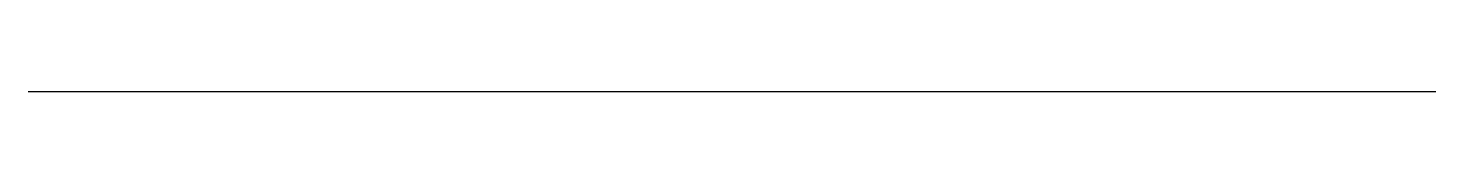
# Model space of a CAD drawing. Header units: millimetres. Extents: x 392 to 413.4, y 1398.4 to 1398.4.
import ezdxf

# ---------------------------------------------------------------- set-up
doc = ezdxf.new("R2010")
doc.units = ezdxf.units.MM
doc.layers.add('CajetinAtributos', color=14, linetype='Continuous')

msp = doc.modelspace()

# ---------------------------------------------------------------- linework, layer by layer
at = {"layer": 'CajetinAtributos', "extrusion": (0, 0, -1)}
msp.add_line((392.037, 1398.439, 800.443), (413.417, 1398.439, 800.443), dxfattribs=at)

doc.saveas('drawing.dxf')
